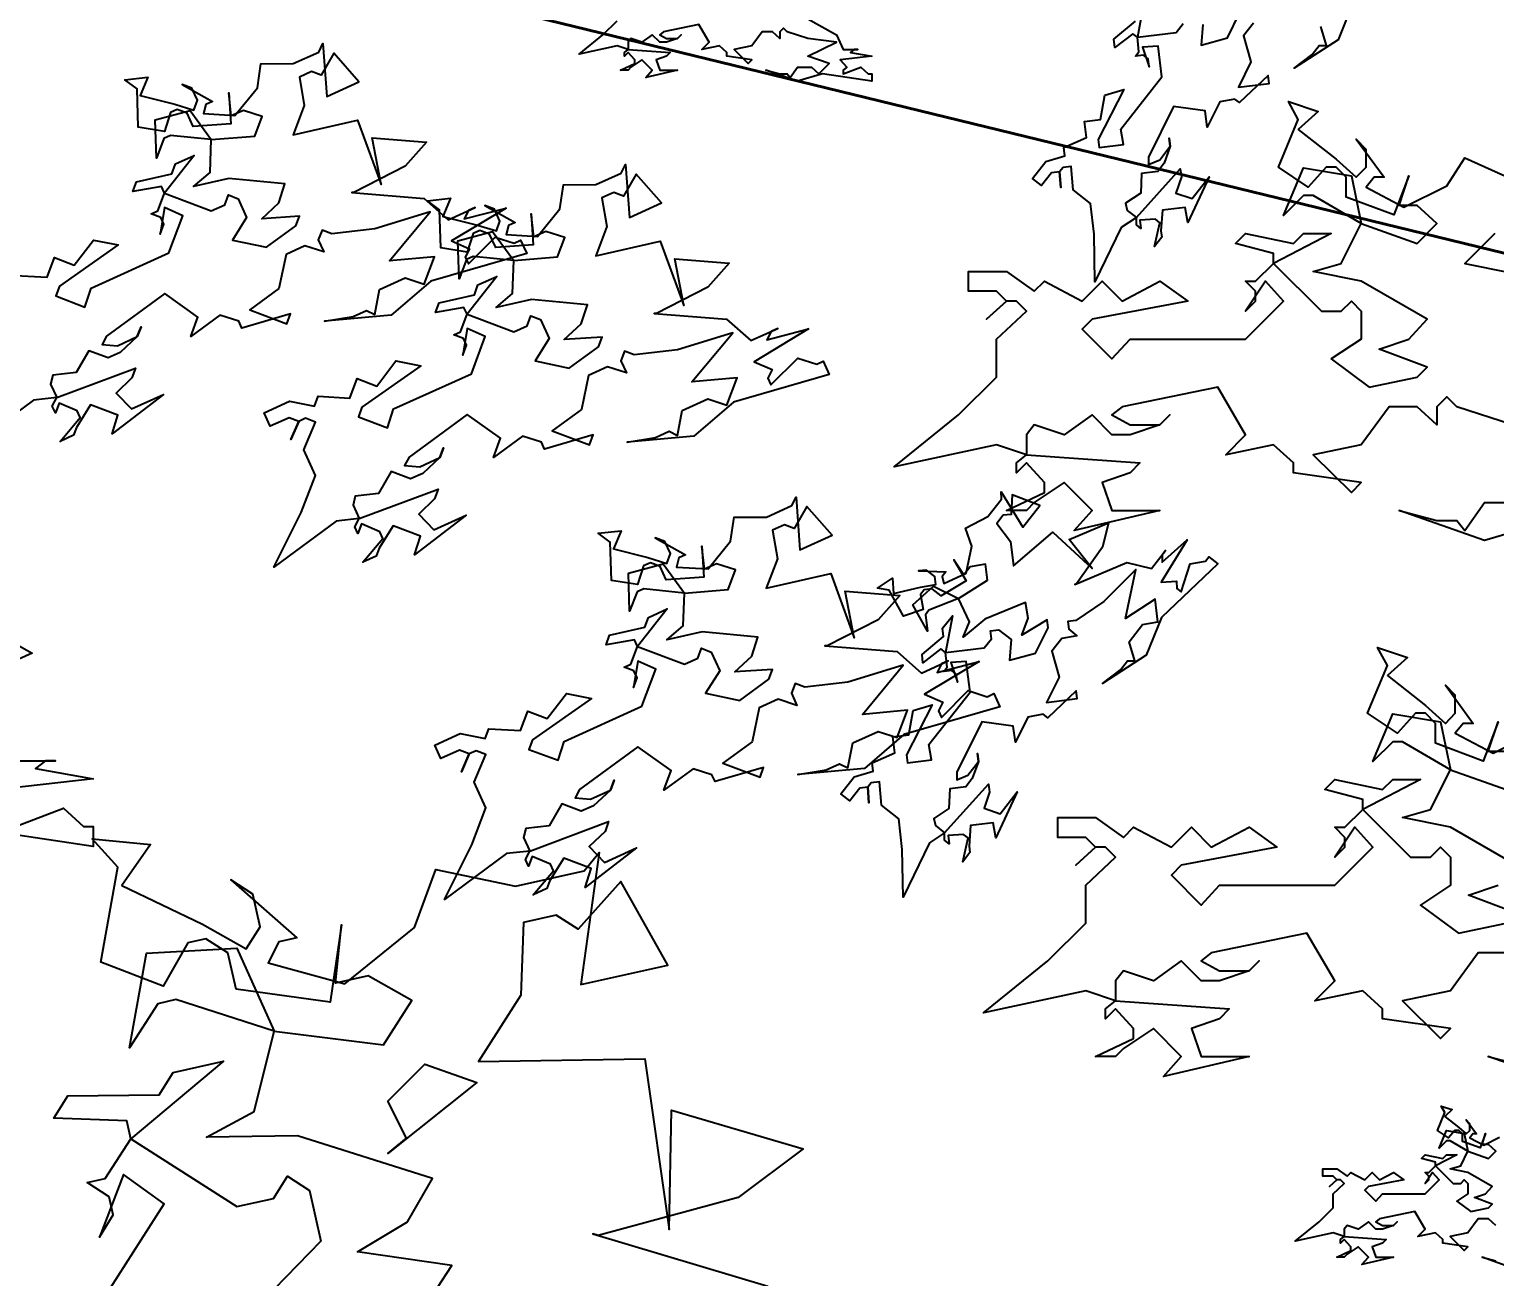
# Model space of a CAD drawing. Header units: millimetres. Extents: x 684983 to 685377, y 990360 to 990509.
# Drawn here: x 685202.642 to 685203.429, y 990444.517 to 990445.187 of the extents above; entities that cross this region are included whole.
import ezdxf

# ---------------------------------------------------------------- set-up
doc = ezdxf.new("R2010")
doc.units = ezdxf.units.MM
doc.header["$PDMODE"] = 35
doc.header["$PDSIZE"] = 0.2
doc.layers.add('BD', color=1, linetype='Continuous', lineweight=40)
for name, color, linetype in [('dim', 7, 'Continuous'), ('SYMBOLS', 7, 'Continuous'), ('VENGA TREE', 7, 'Continuous')]:
    doc.layers.add(name, color=color, linetype=linetype)
doc.styles.add('DIM', font='ARIALN.TTF', dxfattribs={"width": 0.8, "height": 1})
doc.dimstyles.get("Standard").update_dxf_attribs({"dimtxt": 1, "dimasz": 0.18, "dimexe": 0.18, "dimexo": 0.0625, "dimgap": 0.09, "dimtad": 0, "dimrnd": 0.05, "dimzin": 0, "dimdsep": 46, "dimtxsty": 'DIM', "dimcen": 0.09, "dimse1": 1, "dimse2": 1, "dimsd1": 1, "dimsd2": 1, "dimadec": 0, "dimazin": 0, "dimtfac": 1, "dimtix": 1, "dimtofl": 0, "dimtmove": 2, "dimatfit": 3, "dimfxl": 0, "dimtolj": 1, "dimtzin": 0, "dimarcsym": 0})

# ---------------------------------------------------------------- blocks, each defined once
blk = doc.blocks.new('*D57')
at = {"layer": 'Defpoints', "color": 0, "transparency": 16777216}
for p in [(685192.35967, 990448.87212), (685192.10547, 990447.83), (685211.20735, 990443.17057)]:
    blk.add_point(p, dxfattribs=at)
at = {"layer": 'dim', "color": 0, "transparency": 16777216, "insert": (685201.91061, 990446.54241), "char_height": 1, "attachment_point": 5, "rotation": 346.29181, "style": 'DIM'}
blk.add_mtext('\\A1;19.65', dxfattribs=at)
blk = doc.blocks.new('A$C7BFB01F8')
at = {"layer": 'SYMBOLS', "color": 99}
for points in [[(1.6538, 2.5211), (1.6417, 2.4906), (1.6062, 2.4679), (1.6207, 2.4789), (1.6264, 2.4861), (1.6323, 2.4862), (1.6278, 2.5015)], [(1.5734, 2.5042), (1.5654, 2.4939), (1.5713, 2.4728), (1.5612, 2.4525), (1.5859, 2.4556), (1.5851, 2.462), (1.5621, 2.4401), (1.5584, 2.4429), (1.5462, 2.4408), (1.5361, 2.4204), (1.5345, 2.4334), (1.509, 2.4369), (1.4889, 2.3962), (1.4889, 2.3903), (1.4978, 2.394), (1.5063, 2.4049), (1.5055, 2.4114), (1.5063, 2.4049), (1.5014, 2.3912), (1.4962, 2.3846), (1.4832, 2.383), (1.4825, 2.3671), (1.4703, 2.3589), (1.4717, 2.3532), (1.479, 2.3475), (1.5144, 2.3868), (1.5153, 2.3803), (1.5109, 2.3672), (1.5239, 2.3628), (1.5377, 2.3803), (1.5204, 2.3433), (1.5182, 2.3555), (1.5, 2.3534), (1.4987, 2.3367), (1.4994, 2.3315), (1.4937, 2.3242), (1.498, 2.3432), (1.4943, 2.3461), (1.4819, 2.3452), (1.4827, 2.3387), (1.479, 2.3416), (1.479, 2.3475), (1.4668, 2.3394), (1.4455, 2.2957), (1.4449, 2.3341), (1.442, 2.3588), (1.4281, 2.3697), (1.4265, 2.3886), (1.4199, 2.3878), (1.4171, 2.3842), (1.418, 2.3717), (1.4171, 2.3842), (1.4106, 2.3834), (1.4026, 2.3732), (1.3953, 2.3789), (1.4061, 2.3927), (1.4214, 2.3972), (1.4206, 2.4038), (1.4388, 2.4119), (1.4372, 2.4249), (1.4502, 2.4265), (1.4537, 2.4461), (1.469, 2.4505), (1.4482, 2.4104), (1.449, 2.4039), (1.4685, 2.4063), (1.4664, 2.4186), (1.4995, 2.4608), (1.4965, 2.4855), (1.484, 2.4847), (1.4893, 2.4688), (1.4885, 2.4753), (1.4848, 2.4782), (1.4783, 2.4774), (1.4811, 2.481), (1.4798, 2.4928), (1.4761, 2.4956), (1.4616, 2.4846), (1.4608, 2.4911), (1.4782, 2.5057)], [(1.4854, 2.5224), (1.4798, 2.4928), (1.511, 2.4965), (1.5167, 2.5039)], [(1.5326, 2.5031), (1.5313, 2.4865), (1.5524, 2.4923), (1.5625, 2.5127)], [(1.2118, 2.5089), (1.2373, 2.4947), (1.2426, 2.4828), (1.2546, 2.4828), (1.2516, 2.4828), (1.2486, 2.4805), (1.2658, 2.4775), (1.2403, 2.4745), (1.2456, 2.4686), (1.2426, 2.4662), (1.2426, 2.4632), (1.2569, 2.4686), (1.2629, 2.4632), (1.2658, 2.4632), (1.2658, 2.4573), (1.226, 2.4632), (1.2058, 2.4573), (1.1803, 2.4662), (1.1916, 2.4632), (1.1975, 2.4632), (1.1999, 2.4603), (1.2058, 2.4686), (1.2171, 2.4686), (1.223, 2.4632), (1.2314, 2.4716), (1.2141, 2.4775), (1.2373, 2.4888), (1.2141, 2.4917), (1.1975, 2.4971), (1.1946, 2.5), (1.1916, 2.4971), (1.1916, 2.4917), (1.1857, 2.4971), (1.1773, 2.4971), (1.169, 2.4858), (1.1548, 2.4828), (1.1661, 2.4716), (1.169, 2.4745), (1.1488, 2.4775), (1.1488, 2.4805), (1.1429, 2.4858), (1.1287, 2.4828), (1.1346, 2.4888), (1.1263, 2.503), (1.0978, 2.4971), (1.0948, 2.4947), (1.1002, 2.4917), (1.109, 2.4917), (1.112, 2.4947), (1.109, 2.4917), (1.1002, 2.4888), (1.0948, 2.4888), (1.0888, 2.4947), (1.0805, 2.4888), (1.0716, 2.4917), (1.0693, 2.4888), (1.0693, 2.4828), (1.1031, 2.4805), (1.1002, 2.4775), (1.0918, 2.4745), (1.0948, 2.4662), (1.109, 2.4662), (1.0835, 2.4603), (1.0888, 2.4662), (1.0805, 2.4745), (1.0716, 2.4686), (1.0693, 2.4662), (1.0633, 2.4662), (1.0746, 2.4716), (1.0746, 2.4745), (1.0693, 2.4805), (1.0663, 2.4775), (1.0663, 2.4805), (1.0693, 2.4828), (1.0604, 2.4858), (1.0299, 2.4792), (1.049, 2.4947), (1.0604, 2.506)], [(1.6095, 2.4185), (1.6401, 2.3944), (1.6562, 2.3799), (1.6641, 2.388), (1.6641, 2.4024), (1.6562, 2.4105), (1.6786, 2.3799), (1.6706, 2.3799), (1.6641, 2.3719), (1.6947, 2.3559), (1.7293, 2.3731), (1.7437, 2.3956), (1.7759, 2.3811)], [(1.7679, 2.3345), (1.7437, 2.3105), (1.8143, 2.2961)], [(1.8143, 2.1032), (1.7597, 2.0871), (1.6907, 2.1112), (1.7213, 2.1032), (1.7373, 2.1032), (1.7437, 2.0952), (1.7597, 2.1178), (1.7904, 2.1178)], [(1.7823, 2.1803), (1.7373, 2.1948), (1.7293, 2.2028), (1.7213, 2.1948), (1.7213, 2.1803), (1.7052, 2.1948), (1.6827, 2.1948), (1.6602, 2.1642), (1.6216, 2.1562), (1.6523, 2.1257), (1.6602, 2.1338), (1.6056, 2.1417), (1.6056, 2.1498), (1.5896, 2.1642), (1.551, 2.1562), (1.567, 2.1724), (1.5446, 2.2108), (1.4675, 2.1948), (1.4593, 2.1884), (1.474, 2.1803), (1.4979, 2.1803), (1.506, 2.1884), (1.4979, 2.1803), (1.474, 2.1724), (1.4593, 2.1724), (1.4433, 2.1884), (1.4209, 2.1724), (1.3967, 2.1803), (1.3904, 2.1724), (1.3904, 2.1562), (1.4819, 2.1498), (1.474, 2.1417), (1.4514, 2.1338), (1.4593, 2.1112), (1.4979, 2.1112), (1.4289, 2.0952), (1.4433, 2.1112), (1.4209, 2.1338), (1.3967, 2.1178), (1.3904, 2.1112), (1.3742, 2.1112), (1.4049, 2.1257), (1.4049, 2.1338), (1.3904, 2.1498), (1.3823, 2.1417), (1.3823, 2.1498), (1.3904, 2.1562), (1.3663, 2.1642), (1.2838, 2.1465), (1.3356, 2.1884), (1.3663, 2.2188), (1.3663, 2.2494), (1.3904, 2.2719), (1.3823, 2.2799), (1.3742, 2.2799), (1.3582, 2.2654), (1.3742, 2.2799), (1.3663, 2.288), (1.3437, 2.288), (1.3437, 2.304), (1.3742, 2.304), (1.3967, 2.288), (1.4049, 2.2961), (1.4354, 2.2799), (1.4514, 2.2961), (1.4675, 2.2799), (1.4979, 2.2961), (1.5204, 2.2799), (1.4433, 2.2654), (1.4354, 2.2575), (1.4593, 2.2334), (1.474, 2.2494), (1.567, 2.2494), (1.5975, 2.2799), (1.5832, 2.2961), (1.567, 2.2719), (1.575, 2.2799), (1.575, 2.288), (1.567, 2.2961), (1.575, 2.2961), (1.5896, 2.3105), (1.5896, 2.3185), (1.559, 2.3265), (1.567, 2.3345), (1.6056, 2.3265), (1.6137, 2.3345), (1.636, 2.3345), (1.5896, 2.3105), (1.6281, 2.2719), (1.6442, 2.2719), (1.6523, 2.2799), (1.6602, 2.2719), (1.6602, 2.2494), (1.636, 2.2334), (1.6666, 2.2108), (1.7052, 2.2188), (1.7133, 2.2269), (1.6747, 2.2414), (1.6987, 2.2494), (1.7133, 2.2654), (1.6602, 2.2961), (1.6216, 2.304), (1.6442, 2.3105), (1.6602, 2.3425), (1.6216, 2.3651), (1.6137, 2.3651), (1.5975, 2.349), (1.6137, 2.3875), (1.6523, 2.3811), (1.6602, 2.3425), (1.7052, 2.3265), (1.7213, 2.3425), (1.7052, 2.3571), (1.6907, 2.3571), (1.6987, 2.3811), (1.6866, 2.3495), (1.6481, 2.3639), (1.6481, 2.3799), (1.6401, 2.388), (1.632, 2.388), (1.6176, 2.3719), (1.5935, 2.388), (1.6095, 2.4265), (1.6015, 2.4409), (1.6256, 2.433), (1.6095, 2.4185), (1.6095, 2.4185)], [(0.9199, 2.3483), (0.9478, 2.3414), (0.9631, 2.3366), (0.966, 2.3445), (0.9615, 2.3542), (0.9537, 2.3572), (0.9782, 2.3435), (0.9728, 2.341), (0.9709, 2.3337), (0.9963, 2.3322), (1.0144, 2.3544), (1.0172, 2.3739), (1.0433, 2.374), (1.0638, 2.3833), (1.0672, 2.3901), (1.0703, 2.3475), (1.0962, 2.3593), (1.0759, 2.3824), (1.0657, 2.3647), (1.0579, 2.3676), (1.0482, 2.3632), (1.0521, 2.3402), (1.0432, 2.3166), (1.0952, 2.3285), (1.1141, 2.2766), (1.1069, 2.3142), (1.1507, 2.3107), (1.1335, 2.2912), (1.0922, 2.2701), (1.0904, 2.2702), (1.1487, 2.2654), (1.1682, 2.2482), (1.1899, 2.258), (1.1845, 2.2556), (1.181, 2.2488), (1.2148, 2.2576), (1.1708, 2.2311), (1.1854, 2.2248), (1.182, 2.2179), (1.1844, 2.2125), (1.206, 2.2341), (1.2213, 2.2292), (1.2266, 2.2316), (1.2315, 2.2208), (1.1542, 2.1987), (1.1223, 2.1712), (1.0685, 2.1663), (1.0915, 2.1702), (1.1023, 2.1751), (1.109, 2.1717), (1.1129, 2.1918), (1.1335, 2.2012), (1.1488, 2.1963), (1.1571, 2.2183), (1.1208, 2.2149), (1.1536, 2.2546), (1.109, 2.2408), (1.0743, 2.2368), (1.0665, 2.2397), (1.0635, 2.2319), (1.0679, 2.2222), (1.0527, 2.227), (1.0375, 2.2201), (1.0318, 2.1927), (1.0082, 2.1755), (1.0382, 2.1643), (1.0411, 2.1722), (1.0019, 2.1608), (0.9994, 2.1663), (0.9842, 2.1711), (0.9607, 2.1539), (0.9665, 2.1697), (0.9397, 2.1887), (0.8927, 2.1543), (0.8891, 2.1475), (0.9014, 2.1466), (0.9176, 2.1539), (0.9205, 2.1618), (0.9176, 2.1539), (0.9039, 2.1412), (0.894, 2.1367), (0.8784, 2.1426), (0.8682, 2.125), (0.8494, 2.1229), (0.8476, 2.1156), (0.8525, 2.1048), (0.9161, 2.1284), (0.9132, 2.1206), (0.9005, 2.1083), (0.9127, 2.0956), (0.9387, 2.1074), (0.8972, 2.0755), (0.902, 2.0907), (0.8799, 2.099), (0.8686, 2.0808), (0.8663, 2.0745), (0.8554, 2.0695), (0.8716, 2.0887), (0.8692, 2.0941), (0.8545, 2.1004), (0.8515, 2.0926), (0.8491, 2.098), (0.8525, 2.1048), (0.8339, 2.1028), (0.7838, 2.0657), (0.8059, 2.1097), (0.8172, 2.1395), (0.8078, 2.1601), (0.8172, 2.1826), (0.8093, 2.1856), (0.8039, 2.1831), (0.7975, 2.1685), (0.8039, 2.1831), (0.796, 2.1861), (0.7808, 2.1792), (0.776, 2.19), (0.7965, 2.1993), (0.8165, 2.1954), (0.8195, 2.2033), (0.845, 2.2018), (0.8509, 2.2176), (0.8667, 2.2116), (0.8822, 2.2318), (0.9022, 2.2278), (0.8548, 2.1945), (0.8519, 2.1867), (0.8754, 2.1778), (0.8803, 2.1931), (0.943, 2.2215), (0.9542, 2.2514), (0.9396, 2.2579), (0.9361, 2.2366), (0.939, 2.2445), (0.9365, 2.2499), (0.9287, 2.2529), (0.9341, 2.2554), (0.9395, 2.2695), (0.937, 2.2749), (0.914, 2.2709), (0.9169, 2.2788), (0.9454, 2.2852), (0.9483, 2.2931), (0.9634, 2.2999), (0.9395, 2.2695), (0.9772, 2.2553), (0.988, 2.2602), (0.991, 2.2681), (0.9988, 2.2651), (1.0057, 2.25), (0.9943, 2.2318), (1.0218, 2.226), (1.0454, 2.2432), (1.0483, 2.2511), (1.0179, 2.249), (1.0316, 2.2618), (1.0365, 2.277), (0.9914, 2.2814), (0.963, 2.275), (0.9762, 2.2862), (0.9772, 2.3127), (0.9444, 2.3161), (0.939, 2.3136), (0.933, 2.2979), (0.9321, 2.3287), (0.9601, 2.3362), (0.9772, 2.3127), (1.0124, 2.3157), (1.0183, 2.3313), (1.0031, 2.3363), (0.9933, 2.3318), (0.9913, 2.3504), (0.9929, 2.3254), (0.9626, 2.3234), (0.9577, 2.3341), (0.9498, 2.3371), (0.9443, 2.3346), (0.9395, 2.3194), (0.9184, 2.3229), (0.9174, 2.3537), (0.9076, 2.361), (0.9262, 2.363), (0.9199, 2.3483), (0.9199, 2.3483)], [(1.2832, 2.0443), (1.305, 2.0495), (1.3173, 2.0517), (1.3165, 2.0582), (1.3099, 2.0633), (1.3034, 2.0626), (1.3253, 2.0619), (1.3224, 2.0582), (1.3238, 2.0525), (1.3419, 2.0607), (1.3464, 2.0825), (1.3413, 2.097), (1.3593, 2.1065), (1.3702, 2.1203), (1.3701, 2.1262), (1.3875, 2.0979), (1.4013, 2.1154), (1.3789, 2.124), (1.3782, 2.1081), (1.3717, 2.1074), (1.3666, 2.1008), (1.3776, 2.0863), (1.38, 2.0668), (1.4116, 2.0937), (1.4434, 2.0646), (1.4249, 2.088), (1.4565, 2.1014), (1.4516, 2.0817), (1.4306, 2.0522), (1.4293, 2.0516), (1.4714, 2.0693), (1.4911, 2.0644), (1.5026, 2.0791), (1.4997, 2.0754), (1.4997, 2.0695), (1.5199, 2.0877), (1.499, 2.0536), (1.5114, 2.0544), (1.5115, 2.0484), (1.5152, 2.0456), (1.5223, 2.0683), (1.5346, 2.0704), (1.5375, 2.074), (1.5447, 2.0683), (1.4992, 2.0251), (1.487, 1.9946), (1.4516, 1.9719), (1.4661, 1.9829), (1.4718, 1.9901), (1.4777, 1.9902), (1.4731, 2.0055), (1.484, 2.0194), (1.4963, 2.0215), (1.4941, 2.0398), (1.4703, 2.0243), (1.4786, 2.0636), (1.4528, 2.038), (1.4302, 2.0227), (1.4237, 2.0219), (1.4245, 2.0155), (1.4311, 2.0103), (1.4188, 2.0082), (1.4108, 1.9979), (1.4167, 1.9769), (1.4066, 1.9565), (1.4313, 1.9596), (1.4305, 1.966), (1.4075, 1.9441), (1.4038, 1.947), (1.3916, 1.9448), (1.3815, 1.9245), (1.3798, 1.9375), (1.3544, 1.9409), (1.3343, 1.9003), (1.3343, 1.8943), (1.3431, 1.898), (1.3517, 1.9089), (1.3509, 1.9154), (1.3517, 1.9089), (1.3467, 1.8952), (1.3416, 1.8886), (1.3286, 1.887), (1.3279, 1.8711), (1.3157, 1.863), (1.317, 1.8573), (1.3244, 1.8515), (1.3598, 1.8908), (1.3607, 1.8843), (1.3562, 1.8712), (1.3693, 1.8668), (1.383, 1.8844), (1.3658, 1.8473), (1.3636, 1.8596), (1.3454, 1.8574), (1.3441, 1.8407), (1.3448, 1.8355), (1.3391, 1.8282), (1.3434, 1.8473), (1.3397, 1.8501), (1.3273, 1.8492), (1.3281, 1.8427), (1.3244, 1.8456), (1.3244, 1.8515), (1.3122, 1.8434), (1.2909, 1.7997), (1.2903, 1.8381), (1.2874, 1.8628), (1.2735, 1.8737), (1.2719, 1.8926), (1.2653, 1.8918), (1.2625, 1.8882), (1.2633, 1.8757), (1.2625, 1.8882), (1.256, 1.8874), (1.2479, 1.8772), (1.2407, 1.8829), (1.2515, 1.8967), (1.2668, 1.9012), (1.266, 1.9078), (1.2842, 1.9159), (1.2826, 1.9289), (1.2956, 1.9305), (1.2991, 1.9501), (1.3144, 1.9545), (1.2936, 1.9144), (1.2944, 1.908), (1.3138, 1.9103), (1.3118, 1.9226), (1.3449, 1.9649), (1.3418, 1.9896), (1.3294, 1.9888), (1.3347, 1.9728), (1.3338, 1.9793), (1.3302, 1.9822), (1.3237, 1.9814), (1.3265, 1.9851), (1.3252, 1.9968), (1.3215, 1.9997), (1.307, 1.9886), (1.3062, 1.9951), (1.3236, 2.0098), (1.3228, 2.0163), (1.3307, 2.0264), (1.3252, 1.9968), (1.3564, 2.0005), (1.3621, 2.0079), (1.3613, 2.0144), (1.3678, 2.0151), (1.378, 2.0072), (1.3767, 1.9905), (1.3978, 1.9964), (1.4079, 2.0167), (1.4071, 2.0232), (1.3868, 2.0109), (1.3917, 2.0246), (1.3896, 2.037), (1.3568, 2.0237), (1.3395, 2.0091), (1.3446, 2.0216), (1.3357, 2.0403), (1.3118, 2.0308), (1.3089, 2.0271), (1.3105, 2.0141), (1.2987, 2.0351), (1.3154, 2.0504), (1.3357, 2.0403), (1.359, 2.055), (1.3574, 2.068), (1.3451, 2.0659), (1.3399, 2.0593), (1.3319, 2.0714), (1.3419, 2.0547), (1.3217, 2.0424), (1.3145, 2.048), (1.3079, 2.0473), (1.3051, 2.0436), (1.3072, 2.0314), (1.2914, 2.0261), (1.2796, 2.0471), (1.2702, 2.0486), (1.2823, 2.0567), (1.2832, 2.0443), (1.2832, 2.0443)], [(1.0574, 2.0804), (1.0853, 2.0735), (1.1006, 2.0686), (1.1035, 2.0765), (1.099, 2.0863), (1.0912, 2.0893), (1.1157, 2.0755), (1.1103, 2.073), (1.1084, 2.0657), (1.1338, 2.0643), (1.1519, 2.0865), (1.1547, 2.106), (1.1808, 2.106), (1.2013, 2.1154), (1.2047, 2.1221), (1.2078, 2.0795), (1.2337, 2.0913), (1.2134, 2.1144), (1.2032, 2.0968), (1.1954, 2.0997), (1.1857, 2.0953), (1.1896, 2.0723), (1.1807, 2.0487), (1.2327, 2.0606), (1.2516, 2.0086), (1.2444, 2.0463), (1.2882, 2.0427), (1.271, 2.0232), (1.2297, 2.0022), (1.2279, 2.0022), (1.2862, 1.9975), (1.3057, 1.9802), (1.3274, 1.9901), (1.322, 1.9876), (1.3185, 1.9808), (1.3523, 1.9896), (1.3083, 1.9632), (1.3229, 1.9568), (1.3195, 1.9499), (1.3219, 1.9445), (1.3434, 1.9661), (1.3588, 1.9612), (1.3641, 1.9637), (1.369, 1.9529), (1.2916, 1.9307), (1.2598, 1.9033), (1.206, 1.8984), (1.229, 1.9023), (1.2398, 1.9072), (1.2465, 1.9038), (1.2504, 1.9239), (1.271, 1.9332), (1.2863, 1.9283), (1.2946, 1.9504), (1.2583, 1.9469), (1.2911, 1.9867), (1.2465, 1.9729), (1.2117, 1.9689), (1.204, 1.9718), (1.201, 1.964), (1.2054, 1.9542), (1.1902, 1.9591), (1.175, 1.9522), (1.1692, 1.9247), (1.1457, 1.9075), (1.1757, 1.8964), (1.1785, 1.9042), (1.1394, 1.8929), (1.1369, 1.8983), (1.1217, 1.9031), (1.0982, 1.8859), (1.104, 1.9017), (1.0771, 1.9207), (1.0302, 1.8864), (1.0266, 1.8796), (1.0389, 1.8786), (1.0551, 1.8859), (1.058, 1.8938), (1.0551, 1.8859), (1.0414, 1.8732), (1.0315, 1.8688), (1.0159, 1.8747), (1.0056, 1.857), (0.9869, 1.855), (0.9851, 1.8477), (0.99, 1.8368), (1.0536, 1.8605), (1.0507, 1.8526), (1.038, 1.8404), (1.0502, 1.8276), (1.0762, 1.8394), (1.0347, 1.8075), (1.0395, 1.8227), (1.0174, 1.831), (1.0061, 1.8129), (1.0038, 1.8065), (0.9929, 1.8016), (1.0091, 1.8207), (1.0067, 1.8261), (0.992, 1.8325), (0.989, 1.8246), (0.9866, 1.83), (0.99, 1.8368), (0.9714, 1.8348), (0.9212, 1.7977), (0.9434, 1.8417), (0.9547, 1.8716), (0.9453, 1.8922), (0.9547, 1.9147), (0.9468, 1.9176), (0.9413, 1.9152), (0.935, 1.9005), (0.9413, 1.9152), (0.9335, 1.9182), (0.9183, 1.9113), (0.9134, 1.922), (0.934, 1.9314), (0.954, 1.9275), (0.957, 1.9354), (0.9825, 1.9339), (0.9884, 1.9496), (1.0041, 1.9437), (1.0197, 1.9638), (1.0397, 1.9598), (0.9923, 1.9265), (0.9894, 1.9187), (1.0129, 1.9099), (1.0178, 1.9251), (1.0805, 1.9536), (1.0917, 1.9834), (1.0771, 1.9899), (1.0736, 1.9687), (1.0765, 1.9765), (1.074, 1.982), (1.0662, 1.985), (1.0715, 1.9874), (1.077, 2.0016), (1.0745, 2.007), (1.0515, 2.003), (1.0544, 2.0109), (1.0829, 2.0172), (1.0858, 2.0251), (1.1009, 2.032), (1.077, 2.0016), (1.1147, 1.9873), (1.1255, 1.9923), (1.1285, 2.0002), (1.1363, 1.9972), (1.1432, 1.9821), (1.1318, 1.9639), (1.1593, 1.9581), (1.1828, 1.9752), (1.1858, 1.9831), (1.1554, 1.9811), (1.1691, 1.9938), (1.174, 2.0091), (1.1289, 2.0135), (1.1005, 2.007), (1.1137, 2.0183), (1.1147, 2.0447), (1.0819, 2.0481), (1.0765, 2.0457), (1.0705, 2.03), (1.0696, 2.0608), (1.0976, 2.0683), (1.1147, 2.0447), (1.1499, 2.0477), (1.1558, 2.0634), (1.1406, 2.0683), (1.1308, 2.0639), (1.1288, 2.0825), (1.1303, 2.0575), (1.1, 2.0554), (1.0951, 2.0662), (1.0873, 2.0691), (1.0818, 2.0667), (1.077, 2.0515), (1.0559, 2.0549), (1.0549, 2.0858), (1.0451, 2.093), (1.0637, 2.095), (1.0574, 2.0804), (1.0574, 2.0804)], [(1.6814, 1.9783), (1.712, 1.9542), (1.7281, 1.9397), (1.736, 1.9478), (1.736, 1.9623), (1.7281, 1.9704), (1.7505, 1.9397), (1.7425, 1.9397), (1.736, 1.9318), (1.7666, 1.9157), (1.8012, 1.933)], [(1.8316, 1.647), (1.7626, 1.6711), (1.7932, 1.663)], [(1.7771, 1.7547), (1.7546, 1.7547), (1.7321, 1.724), (1.6935, 1.7161), (1.7242, 1.6856), (1.7321, 1.6936), (1.6775, 1.7016), (1.6775, 1.7097), (1.6615, 1.724), (1.6229, 1.7161), (1.6389, 1.7322), (1.6165, 1.7707), (1.5394, 1.7547), (1.5313, 1.7482), (1.5459, 1.7402), (1.5698, 1.7402), (1.5779, 1.7482), (1.5698, 1.7402), (1.5459, 1.7322), (1.5313, 1.7322), (1.5152, 1.7482), (1.4928, 1.7322), (1.4686, 1.7402), (1.4623, 1.7322), (1.4623, 1.7161), (1.5538, 1.7097), (1.5459, 1.7016), (1.5233, 1.6936), (1.5313, 1.6711), (1.5698, 1.6711), (1.5008, 1.655), (1.5152, 1.6711), (1.4928, 1.6936), (1.4686, 1.6776), (1.4623, 1.6711), (1.4461, 1.6711), (1.4768, 1.6856), (1.4768, 1.6936), (1.4623, 1.7097), (1.4542, 1.7016), (1.4542, 1.7097), (1.4623, 1.7161), (1.4382, 1.724), (1.3557, 1.7064), (1.4076, 1.7482), (1.4382, 1.7786), (1.4382, 1.8093), (1.4623, 1.8317), (1.4542, 1.8398), (1.4461, 1.8398), (1.4301, 1.8253), (1.4461, 1.8398), (1.4382, 1.8478), (1.4156, 1.8478), (1.4156, 1.8639), (1.4461, 1.8639), (1.4686, 1.8478), (1.4768, 1.8559), (1.5073, 1.8398), (1.5233, 1.8559), (1.5394, 1.8398), (1.5698, 1.8559), (1.5923, 1.8398), (1.5152, 1.8253), (1.5073, 1.8173), (1.5313, 1.7932), (1.5459, 1.8093), (1.6389, 1.8093), (1.6695, 1.8398), (1.6551, 1.8559), (1.6389, 1.8317), (1.6469, 1.8398), (1.6469, 1.8478), (1.6389, 1.8559), (1.6469, 1.8559), (1.6615, 1.8703), (1.6615, 1.8784), (1.6309, 1.8863), (1.6389, 1.8944), (1.6775, 1.8863), (1.6856, 1.8944), (1.7079, 1.8944), (1.6615, 1.8703), (1.7, 1.8317), (1.7161, 1.8317), (1.7242, 1.8398), (1.7321, 1.8317), (1.7321, 1.8093), (1.7079, 1.7932), (1.7386, 1.7707), (1.7771, 1.7786)], [(1.7852, 1.7867), (1.7466, 1.8012), (1.7706, 1.8093)], [(1.7852, 1.8253), (1.7321, 1.8559), (1.6935, 1.8639), (1.7161, 1.8703), (1.7321, 1.9023), (1.6935, 1.9249), (1.6856, 1.9249), (1.6695, 1.9089), (1.6856, 1.9474), (1.7242, 1.9409), (1.7321, 1.9023), (1.7771, 1.8863)], [(1.7771, 1.9169), (1.7626, 1.9169), (1.7706, 1.9409), (1.7585, 1.9093), (1.72, 1.9237), (1.72, 1.9397), (1.712, 1.9478), (1.7039, 1.9478), (1.6895, 1.9318), (1.6654, 1.9478), (1.6814, 1.9864), (1.6734, 2.0008), (1.6975, 1.9928), (1.6814, 1.9783), (1.6814, 1.9783)], [(0.8756, 1.5931), (0.8906, 1.6052), (0.8756, 1.6351), (0.9055, 1.6649), (0.9475, 1.6501), (0.8756, 1.5931), (0.8756, 1.5931)], [(1.7275, 1.6229), (1.7388, 1.614), (1.7448, 1.6087), (1.7477, 1.6116), (1.7477, 1.617), (1.7448, 1.62), (1.7531, 1.6087), (1.7501, 1.6087), (1.7477, 1.6057), (1.759, 1.5998), (1.7718, 1.6062)], [(1.7831, 1.5004), (1.7576, 1.5093), (1.7688, 1.5064)], [(1.7688, 1.5349), (1.7629, 1.5402), (1.7546, 1.5402), (1.7463, 1.5289), (1.732, 1.526), (1.7433, 1.5147), (1.7463, 1.5177), (1.7261, 1.5206), (1.7261, 1.5236), (1.7202, 1.5289), (1.7059, 1.526), (1.7118, 1.5319), (1.7035, 1.5462), (1.675, 1.5402), (1.672, 1.5379), (1.6774, 1.5349), (1.6863, 1.5349), (1.6893, 1.5379), (1.6863, 1.5349), (1.6774, 1.5319), (1.672, 1.5319), (1.6661, 1.5379), (1.6578, 1.5319), (1.6489, 1.5349), (1.6465, 1.5319), (1.6465, 1.526), (1.6804, 1.5236), (1.6774, 1.5206), (1.6691, 1.5177), (1.672, 1.5093), (1.6863, 1.5093), (1.6608, 1.5034), (1.6661, 1.5093), (1.6578, 1.5177), (1.6489, 1.5118), (1.6465, 1.5093), (1.6406, 1.5093), (1.6519, 1.5147), (1.6519, 1.5177), (1.6465, 1.5236), (1.6435, 1.5206), (1.6435, 1.5236), (1.6465, 1.526), (1.6376, 1.5289), (1.6071, 1.5224), (1.6263, 1.5379), (1.6376, 1.5491), (1.6376, 1.5604), (1.6465, 1.5687), (1.6435, 1.5717), (1.6406, 1.5717), (1.6346, 1.5663), (1.6406, 1.5717), (1.6376, 1.5747), (1.6293, 1.5747), (1.6293, 1.5806), (1.6406, 1.5806), (1.6489, 1.5747), (1.6519, 1.5777), (1.6632, 1.5717), (1.6691, 1.5777), (1.675, 1.5717), (1.6863, 1.5777), (1.6946, 1.5717), (1.6661, 1.5663), (1.6632, 1.5634), (1.672, 1.5545), (1.6774, 1.5604), (1.7118, 1.5604), (1.7231, 1.5717), (1.7178, 1.5777), (1.7118, 1.5687), (1.7148, 1.5717), (1.7148, 1.5747), (1.7118, 1.5777), (1.7148, 1.5777), (1.7202, 1.583), (1.7202, 1.586), (1.7089, 1.5889), (1.7118, 1.5919), (1.7261, 1.5889), (1.7291, 1.5919), (1.7373, 1.5919), (1.7202, 1.583), (1.7344, 1.5687), (1.7404, 1.5687), (1.7433, 1.5717), (1.7463, 1.5687), (1.7463, 1.5604), (1.7373, 1.5545), (1.7487, 1.5462), (1.7629, 1.5491), (1.7659, 1.5521), (1.7516, 1.5574), (1.7605, 1.5604), (1.7659, 1.5663), (1.7463, 1.5777), (1.732, 1.5806), (1.7404, 1.583), (1.7463, 1.5948), (1.732, 1.6032), (1.7291, 1.6032), (1.7231, 1.5973), (1.7291, 1.6115), (1.7433, 1.6091), (1.7463, 1.5948), (1.7629, 1.5889), (1.7688, 1.5948), (1.7629, 1.6002), (1.7576, 1.6002), (1.7605, 1.6091), (1.756, 1.5974), (1.7418, 1.6027), (1.7418, 1.6087), (1.7388, 1.6116), (1.7358, 1.6116), (1.7305, 1.6057), (1.7216, 1.6116), (1.7275, 1.6259), (1.7246, 1.6312), (1.7335, 1.6283), (1.7275, 1.6229), (1.7275, 1.6229)]]:
    blk.add_lwpolyline(points, dxfattribs=at)
at = {"layer": 'SYMBOLS', "color": 73}
for points in [[(0.676, 2.4458), (0.7039, 2.4389), (0.7192, 2.4341), (0.7221, 2.442), (0.7177, 2.4517), (0.7098, 2.4547), (0.7343, 2.441), (0.7289, 2.4385), (0.727, 2.4312), (0.7524, 2.4297), (0.7705, 2.4519), (0.7733, 2.4714), (0.7994, 2.4715), (0.8199, 2.4808), (0.8233, 2.4876), (0.8264, 2.445), (0.8523, 2.4568), (0.832, 2.4799), (0.8218, 2.4622), (0.814, 2.4651), (0.8043, 2.4607), (0.8083, 2.4377), (0.7993, 2.4141), (0.8513, 2.426), (0.8702, 2.3741), (0.863, 2.4117), (0.9068, 2.4082), (0.8897, 2.3887), (0.8483, 2.3676), (0.8465, 2.3677), (0.9048, 2.3629), (0.9243, 2.3457), (0.946, 2.3555), (0.9406, 2.3531), (0.9372, 2.3463), (0.9709, 2.3551), (0.9269, 2.3286), (0.9415, 2.3223), (0.9381, 2.3154), (0.9406, 2.31), (0.9621, 2.3316), (0.9774, 2.3267), (0.9827, 2.3291), (0.9876, 2.3183), (0.9103, 2.2962), (0.8784, 2.2687), (0.8246, 2.2638), (0.8476, 2.2677), (0.8584, 2.2726), (0.8652, 2.2692), (0.869, 2.2893), (0.8897, 2.2987), (0.9049, 2.2938), (0.9132, 2.3158), (0.8769, 2.3124), (0.9097, 2.3521), (0.8651, 2.3383), (0.8304, 2.3343), (0.8226, 2.3372), (0.8196, 2.3294), (0.824, 2.3197), (0.8088, 2.3245), (0.7936, 2.3176), (0.7879, 2.2901), (0.7643, 2.273), (0.7943, 2.2618), (0.7972, 2.2697), (0.758, 2.2583), (0.7555, 2.2638), (0.7403, 2.2686), (0.7168, 2.2514), (0.7226, 2.2672), (0.6958, 2.2862), (0.6488, 2.2518), (0.6453, 2.245), (0.6576, 2.244), (0.6737, 2.2514), (0.6767, 2.2593), (0.6737, 2.2514), (0.66, 2.2387), (0.6502, 2.2342), (0.6345, 2.2401), (0.6243, 2.2225), (0.6055, 2.2204), (0.6037, 2.2131), (0.6087, 2.2023), (0.6722, 2.2259), (0.6694, 2.2181), (0.6566, 2.2058), (0.6689, 2.1931), (0.6948, 2.2049), (0.6533, 2.173), (0.6581, 2.1882), (0.6361, 2.1965), (0.6247, 2.1783), (0.6224, 2.172), (0.6116, 2.167), (0.6277, 2.1862), (0.6253, 2.1916), (0.6106, 2.1979), (0.6077, 2.19), (0.6052, 2.1955), (0.6087, 2.2023), (0.59, 2.2003), (0.5399, 2.1631)], [(0.5756, 2.3008), (0.6011, 2.2993), (0.607, 2.3151), (0.6228, 2.3091), (0.6383, 2.3293), (0.6583, 2.3253), (0.6109, 2.292), (0.608, 2.2842), (0.6315, 2.2753), (0.6364, 2.2906), (0.6991, 2.319), (0.7103, 2.3489), (0.6957, 2.3554), (0.6922, 2.3341), (0.6951, 2.342), (0.6926, 2.3474), (0.6848, 2.3504), (0.6902, 2.3529), (0.6956, 2.367), (0.6931, 2.3724), (0.6701, 2.3684), (0.673, 2.3763), (0.7015, 2.3827), (0.7044, 2.3906), (0.7195, 2.3974), (0.6956, 2.367), (0.7333, 2.3528), (0.7442, 2.3577), (0.7471, 2.3656), (0.7549, 2.3626), (0.7618, 2.3475), (0.7504, 2.3293), (0.7779, 2.3235), (0.8015, 2.3407), (0.8044, 2.3486), (0.774, 2.3465), (0.7877, 2.3593), (0.7926, 2.3745), (0.7475, 2.3789), (0.7191, 2.3725), (0.7324, 2.3837), (0.7333, 2.4102), (0.7005, 2.4136), (0.6951, 2.4111), (0.6892, 2.3954), (0.6882, 2.4262), (0.7162, 2.4337), (0.7333, 2.4102), (0.7685, 2.4131), (0.7744, 2.4288), (0.7592, 2.4338), (0.7494, 2.4293), (0.7474, 2.4479), (0.749, 2.4229), (0.7187, 2.4208), (0.7138, 2.4316), (0.7059, 2.4346), (0.7004, 2.4321), (0.6957, 2.4169), (0.6745, 2.4204), (0.6735, 2.4512), (0.6637, 2.4585), (0.6823, 2.4605), (0.676, 2.4458), (0.676, 2.4458)], [(0.537, 2.0253), (0.589, 1.9964), (0.5569, 1.982)], [(0.5756, 1.9096), (0.6078, 1.9096), (0.5998, 1.9096), (0.5917, 1.9032), (0.6382, 1.8951), (0.5693, 1.8872)], [(0.5756, 1.8566), (0.6142, 1.8712), (0.6303, 1.8566), (0.6382, 1.8566), (0.6382, 1.8405), (0.5306, 1.8566)], [(0.6611, 1.8091), (0.7263, 1.7777), (0.7615, 1.7579), (0.7727, 1.7757), (0.7668, 1.8021), (0.7491, 1.8135), (0.8023, 1.7669), (0.7877, 1.7637), (0.7792, 1.7466), (0.8411, 1.7298), (0.8972, 1.7751), (0.9142, 1.8218), (0.9785, 1.8084), (1.034, 1.8207), (1.0459, 1.8356), (1.0313, 1.7291), (1.1014, 1.7447), (1.0634, 1.8121), (1.029, 1.7739), (1.0114, 1.7851), (0.985, 1.7793), (0.9829, 1.7206), (0.9486, 1.667), (1.0828, 1.6694), (1.1025, 1.5316), (1.1043, 1.628), (1.2105, 1.5966), (1.158, 1.5575), (1.0453, 1.527), (1.0409, 1.5281), (1.182, 1.4861)], [(0.6522, 1.4847), (0.6953, 1.5525), (0.6626, 1.576), (0.6431, 1.5255), (0.6543, 1.5434), (0.651, 1.558), (0.6333, 1.5695), (0.6478, 1.5727), (0.6685, 1.6048), (0.6653, 1.6194), (0.6064, 1.6215), (0.6178, 1.6394), (0.6912, 1.6403), (0.7026, 1.6583), (0.7432, 1.6673), (0.6685, 1.6048), (0.754, 1.5502), (0.7834, 1.5567), (0.7948, 1.5746), (0.8125, 1.5632), (0.8216, 1.5224), (0.7841, 1.4835)], [(0.9158, 1.4849), (0.9272, 1.5028), (0.8512, 1.5136), (0.8915, 1.5379), (0.9116, 1.5729), (0.8027, 1.6071), (0.7294, 1.606), (0.7678, 1.6268), (0.7839, 1.6915), (0.7047, 1.717), (0.6902, 1.7137), (0.6674, 1.6781), (0.6812, 1.7545), (0.7539, 1.7585), (0.7839, 1.6915), (0.8722, 1.6806), (0.8949, 1.7162), (0.8599, 1.7363), (0.8335, 1.7304), (0.8383, 1.7772), (0.8291, 1.7149), (0.7533, 1.7255), (0.7468, 1.7546), (0.7289, 1.766), (0.7143, 1.7627), (0.6946, 1.7278), (0.6443, 1.7472), (0.6579, 1.8238), (0.6374, 1.8467), (0.6844, 1.842), (0.6611, 1.8091), (0.6611, 1.8091)]]:
    blk.add_lwpolyline(points, dxfattribs=at)

msp = doc.modelspace()

# ---------------------------------------------------------------- linework, layer by layer
at = {"layer": 'BD'}
msp.add_line((685192.10547, 990447.83), (685211.20735, 990443.17057), dxfattribs=at)

# ---------------------------------------------------------------- block references
at = {"layer": 'VENGA TREE', "xscale": 0.666594931465463, "yscale": 0.666594931465463, "zscale": 0.666594931465463}
msp.add_blockref('A$C7BFB01F8', (685202.2508, 990443.521, 98.152), dxfattribs=at)

# ---------------------------------------------------------------- dimensions: what is measured, and where the dimension line sits
at = {"layer": 'dim'}
dim = msp.add_aligned_dim(p1=(685211.20735, 990443.17057), p2=(685192.10547, 990447.83), distance=-1.07268, dimstyle='Standard', dxfattribs=at)
dim.commit()
dim.dimension.update_dxf_attribs({"geometry": '*D57', "text_midpoint": (685201.91061, 990446.54241)})

doc.saveas('drawing.dxf')
